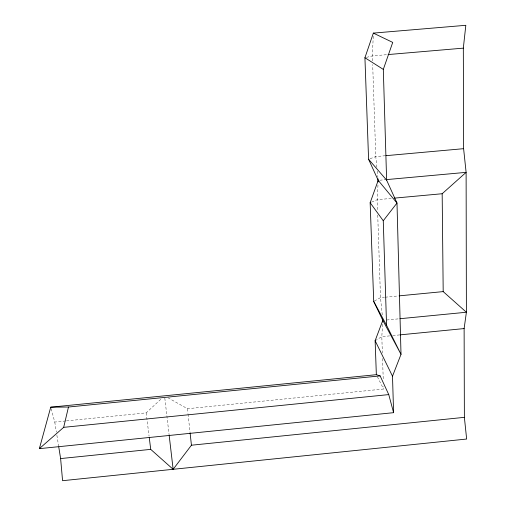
<?xml version="1.0" encoding="UTF-8"?>
<svg xmlns="http://www.w3.org/2000/svg" width="506" height="506" viewBox="0 0 506 506"><rect width="100%" height="100%" fill="white"/><g stroke="black" fill="none" stroke-linecap="round" stroke-linejoin="round"><path stroke-width="0.38" stroke-dasharray="2.53 1.9" d="M373.226 36.249L372.403 55.907L372.587 61.416M377.969 185.006L377.217 199.706L377.615 211.552M382.574 324.257L381.809 336.654L382.359 353.068M66.482 420.878L146.171 412.871L161.673 398.488M375.129 340.702L381.809 336.654L389.645 335.889M374.389 301.038L380.499 297.648L384.421 297.275M371.568 202.128L377.217 199.706L391.302 198.409M370.025 158.732L375.775 156.588L385.186 155.74M366.42 57.374L372.403 55.907L387.292 54.635M51.138 408.671L54.762 422.055L65.698 420.954M167.916 397.722L187.467 408.721L383.561 389.025L383.485 386.679M392.782 335.579L399.057 334.966M386.723 320.007L399.221 318.786M385.205 297.199L398.526 295.915M379.772 180.218L385.268 179.719M377.381 376.736L383.561 389.025M54.762 422.055L56.381 432.156M56.881 435.261L58.626 446.14M146.171 412.871L149.08 436.172M164.817 398.171L169.118 434.907M187.467 408.721L187.973 413.383M188.055 414.161L189.997 432.016M376.875 167.322L375.775 156.588L372.688 64.559M377.267 171.161L377.893 177.296M382.258 314.896L380.499 297.648L377.723 214.715M382.542 358.539L383.251 379.645"/><path stroke-width="0.76" d="M378.127 181.913L378.045 178.827M382.719 321.936L382.656 318.818M58.753 446.918L60.619 458.575L62.573 480.7L466.646 439.037L464.375 417.342L464.122 328.577L466.393 312.246L466.115 172.356L463.61 148.682L463.325 48.14L465.824 25.3L373.352 33.105L364.927 57.741L368.583 159.27L378.203 180.364L396.995 203.045L401.011 354.345L392.504 376.205L393.592 412.675L39.354 448.658L50.733 407.185L376.35 374.687L380.132 375.901L388.753 394.598L393.592 412.675M39.354 448.658L63.674 427.342L68.474 407.026L380.132 375.901M378.203 180.364L370.152 202.735L373.713 301.418L382.814 320.387L401.011 354.345L386.565 325.282L383.263 220.755L396.995 203.045L386.628 180.142L383.308 69.392L392.732 42.403L373.352 33.105M376.35 374.687L375.129 340.702L382.814 320.387M149.27 437.722L150.725 449.372L173.141 469.302L191.432 445.217L190.085 432.794M394.433 198.124L442.168 193.735L466.115 172.356L386.053 179.649M60.619 458.575L150.725 449.372M191.432 445.217L464.375 417.342M63.674 427.342L388.753 394.598M399.841 334.883L464.122 328.577M399.999 318.71L466.393 312.246L443.193 291.608L399.31 295.839M385.97 155.671L463.61 148.682M388.077 54.566L463.325 48.14M50.733 407.185L68.474 407.026M364.927 57.741L383.308 69.392M368.583 159.27L386.628 180.142M370.152 202.735L383.263 220.755M373.713 301.418L386.565 325.282M375.129 340.702L392.504 376.205M169.206 435.691L173.141 469.302M442.168 193.735L443.193 291.608"/></g></svg>
